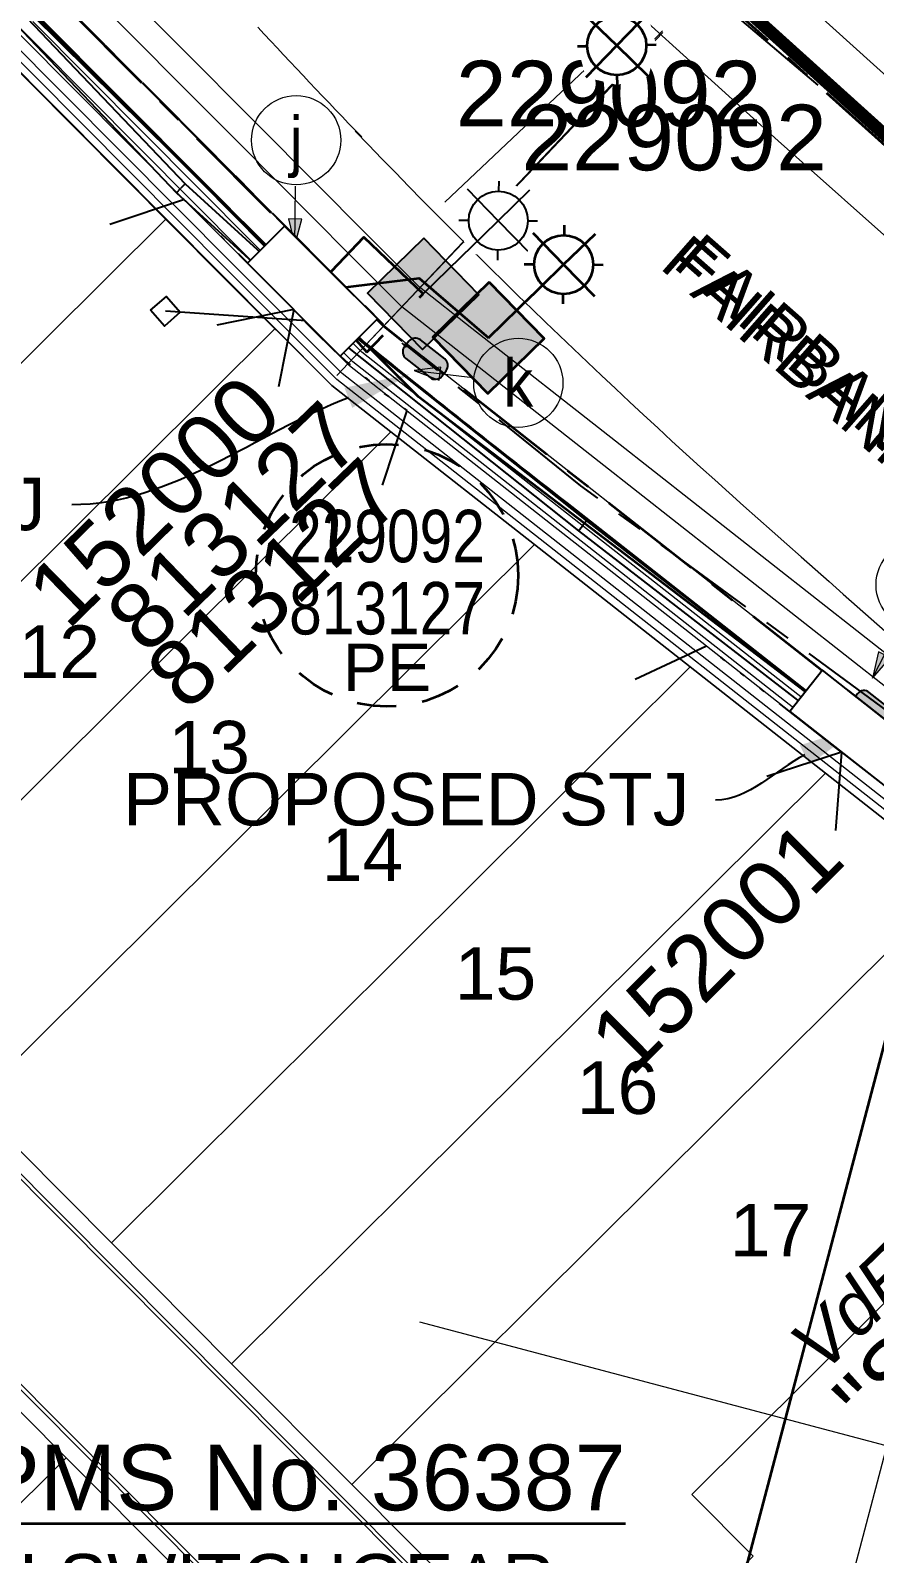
# Model space of a CAD drawing. Header units: metres. Extents: x 293418 to 294566, y 6233478 to 6234177.
# Drawn here: x 293836.8 to 293869, y 6233798.6 to 6233856.7 of the extents above; entities that cross this region are included whole.
import ezdxf
from ezdxf import colors
from ezdxf.entities.mleader import LeaderData, LeaderLine
from ezdxf.enums import TextEntityAlignment as Align
from ezdxf.math import Vec2, Vec3

# ---------------------------------------------------------------- set-up
doc = ezdxf.new("R2010")
doc.units = ezdxf.units.M
for name, pattern in [('Cable Exist UG', [7, 4, -1, 1, -1]), ('Dash', [5, 3, -2]), ('IE Trench LV', [6, 4, -2]), ('PHANTOMX2', [6.6, 3, -0.75, 0.2, -0.75, 0.2, -0.75, 0.2, -0.75])]:
    doc.linetypes.add(name, pattern=pattern)
doc.layers.get('0').update_dxf_attribs({"color": 6})
doc.layers.add('_User Miscellaneous1_Cons Lines', color=6, linetype='Continuous', lineweight=13, transparency=0.7)
doc.layers.add('_User Miscellaneous3_Roads', color=7, linetype='Continuous', lineweight=13, transparency=0.5)
for name, color, linetype, lineweight in [('_User Miscellaneous2_Lot Numbers', 54, 'Continuous', 13), ('_User Miscellaneous5', 121, 'Continuous', 13), ('_User_HV_Exist', 1, 'Continuous', 35), ('_User_LV_Exist', 5, 'Continuous', 35), ('_User_SL_Exist', 4, 'Continuous', 35), ('Cadastre Developer_SP_NEW', 92, 'Continuous', 15), ('Cadastre Land Parcels_SP_EXT', 118, 'Continuous', 15), ('Mains_HV_EXT', 13, 'Continuous', 25), ('Mains_LV_EXT', 163, 'Continuous', 25), ('Mains_SL_EXT', 131, 'Continuous', 25)]:
    doc.layers.add(name, color=color, linetype=linetype, lineweight=lineweight)
for name, color, linetype in [('Duct_SP_EXT', 30, 'Continuous'), ('Equip_HV_EXT', 7, 'Continuous'), ('Equip_SP_HV_NEW', 2, 'Continuous'), ('Equip_SP_LV_NEW', 2, 'Continuous'), ('Equip_SP_SL_EXT', 7, 'Continuous'), ('Equip_SP_SL_MOD', 3, 'Continuous'), ('Mains_LV_New_R6', 2, 'Cable Z'), ('Mains_LV_New_T84', 2, 'Cable x'), ('Notes', 7, 'Continuous'), ('Services_SP_NEW_UG', 2, 'IE Trench LV'), ('SupportsUG_LV_SL_MOD', 3, 'Continuous'), ('Trench_SP_NEW', 2, 'Continuous'), ('UG_Details_SP_MISC', 7, 'Continuous')]:
    doc.layers.add(name, color=color, linetype=linetype)
doc.layers.add('Features_DEL', color=1, linetype='Continuous', plot=False)
doc.layers.add('Features_HIDE', color=1, linetype='Continuous', plot=False)
doc.styles.add('COLUMN_LABEL', font='arial.ttf', dxfattribs={"height": 2})
doc.styles.add('iecARIAL', font='arial.ttf', dxfattribs={"height": 2})
doc.styles.add('ieISOCP', font='arial.ttf', dxfattribs={"height": 1.5})
doc.styles.add('POLE_LABEL', font='arial.ttf', dxfattribs={"height": 2})
doc.styles.add('SL_LABEL', font='arial.ttf', dxfattribs={"height": 2})
doc.styles.get("Standard").update_dxf_attribs({"font": 'arial.ttf'})
doc.linetypes.add('Cable New UG', pattern='A,5.5,-0.01,["X",Standard,S=1.8,R=0,X=0,Y=-0.94],-1.7', length=7.21)
doc.linetypes.add('Cable o', pattern='A,3.5,-0.01,["O",Standard,S=1.25,R=0,X=0,Y=-0.63],-1.36', length=4.87)
doc.linetypes.add('Cable x', pattern='A,4.5,-0.01,["X",Standard,S=1.25,R=0,X=0,Y=-0.65],-1.2', length=5.71)
doc.linetypes.add('Cable Z', pattern='A,5,-0.01,["Z",Standard,S=1.5,R=0,X=0,Y=-0.75],-1.3', length=6.31)

# ---------------------------------------------------------------- blocks, each defined once
blk = doc.blocks.new('*U551')
at = {"width": 0.9}
blk.add_attdef('LNUMBER', text='', height=1, rotation=87.70728, dxfattribs=at).set_placement((1.279, 6.954), align=Align.MIDDLE_LEFT)
at = {"flags": 9}
for tag, p in [('LRATECODE', (-7.4, 0)), ('LOUTREACHVOCAB', (-7.2, 0)), ('LOUTREACH', (-7, 0)), ('LANTNUMBER', (-6.6, 0)), ('LNEW', (-6.4, 0)), ('LMASTVOCAB', (-6.2, 0)), ('LMAST', (-6, 0)), ('LLAMPVOCAB', (-5.8, 0)), ('LLAMP', (-5.6, 0)), ('LEXIST', (-5.4, 0)), ('LCHARGE3PERCENT', (-5.2, 0)), ('LCHARGE3', (-5, 0)), ('LCHARGE2PERCENT', (-4.8, 0)), ('LCHARGE2', (-4.6, 0)), ('LCHARGE1PERCENT', (-4.4, 0)), ('LCHARGE1', (-4.2, 0)), ('LCATEGORY', (-4, 0)), ('LBRACKETVOCAB', (-3.8, 0)), ('LBRACKET', (-3.6, 0)), ('LKINGHEIGHT', (-3.4, 0)), ('CREPLACE', (-3.2, 0)), ('CREMOVE', (-3, 0)), ('CNUMBER', (-2.8, 0)), ('CNEW', (-2.6, 0)), ('CEXIST', (-2.4, 0)), ('USAGE', (-2.2, 0)), ('STATE', (-2, 0)), ('OWNED_BY', (-1.8, 0)), ('ORIENTATION', (-1.6, 0)), ('OPERATING_VOLTAGE', (-1.4, 0)), ('NO_PHASES', (-1.2, 0)), ('LANTERN_TYPE', (-1, 0)), ('LANTERN_PURPOSE', (-0.8, 0)), ('CONTROL_TYPE', (-0.6, 0)), ('CONSTRUCTED_VOLTAGE', (-0.4, 0))]:
    blk.add_attdef(tag, text='', height=0.001, rotation=270, dxfattribs=at).set_placement(p, align=Align.MIDDLE_LEFT)
at = {"style": 'SL_LABEL', "flags": 9}
blk.add_attdef('STREET_CODE', text='', height=0.001, rotation=270, dxfattribs=at).set_placement((0.001, 0), align=Align.MIDDLE_LEFT)
at = {"flags": 1}
blk.add_attdef('Z', (0, 0), '', height=0.001, rotation=270, dxfattribs=at)
at = {"flags": 9}
for tag, p in [('LREMOVE', (0, -7.6)), ('LREPLACE', (0, -7.8)), ('LTYPE', (0, -8)), ('LTYPEVOCAB', (0, -8.2)), ('LEGEND', (0, -8.4)), ('SUBURB', (0, -8.6)), ('STREETNAME', (0, -8.8)), ('LOCATION', (0, -9)), ('NOTES', (0, -9.2)), ('MAINTAINED_BY', (0, -9.863))]:
    blk.add_attdef(tag, text='', height=0.001, dxfattribs=at).set_placement(p, align=Align.MIDDLE_LEFT)
blk.add_attdef('OPERATED_BY', (0, -9.607), '', height=0.001, dxfattribs=at)
at = {"layer": 'Features_HIDE', "width": 0.9}
blk.add_attdef('ASSET_NUM', text='', height=1, rotation=87.70728, dxfattribs=at).set_placement((-0.719, 7.034), align=Align.MIDDLE_LEFT)
blk.add_wipeout([(0.228, 5.683), (1.262, 5.014), (1.846, 3.929), (1.177, 2.895), (0.093, 2.311), (-0.942, 2.979), (-1.526, 4.064), (-0.857, 5.099)])
for p, q in [((0.16, 3.997), (0.228, 5.683)), ((-0.857, 5.099), (-0.603, 4.823)), ((1.262, 5.014), (0.987, 4.76)), ((-1.526, 4.064), (0.16, 3.997)), ((0, 0), (0.16, 3.997)), ((0.16, 3.997), (1.846, 3.929)), ((-0.942, 2.979), (-0.667, 3.234)), ((1.177, 2.895), (0.923, 3.17))]:
    blk.add_line(p, q)
blk.add_circle((0.16, 3.997), 1.125)
blk = doc.blocks.new('*U555')
at = {"width": 0.9}
blk.add_attdef('LNUMBER', text='', height=1, rotation=92.50148, dxfattribs=at).set_placement((0.694, 7.037), align=Align.MIDDLE_LEFT)
at = {"flags": 9}
for tag, p in [('LRATECODE', (-7.4, 0)), ('LOUTREACHVOCAB', (-7.2, 0)), ('LOUTREACH', (-7, 0)), ('LANTNUMBER', (-6.6, 0)), ('LNEW', (-6.4, 0)), ('LMASTVOCAB', (-6.2, 0)), ('LMAST', (-6, 0)), ('LLAMPVOCAB', (-5.8, 0)), ('LLAMP', (-5.6, 0)), ('LEXIST', (-5.4, 0)), ('LCHARGE3PERCENT', (-5.2, 0)), ('LCHARGE3', (-5, 0)), ('LCHARGE2PERCENT', (-4.8, 0)), ('LCHARGE2', (-4.6, 0)), ('LCHARGE1PERCENT', (-4.4, 0)), ('LCHARGE1', (-4.2, 0)), ('LCATEGORY', (-4, 0)), ('LBRACKETVOCAB', (-3.8, 0)), ('LBRACKET', (-3.6, 0)), ('LKINGHEIGHT', (-3.4, 0)), ('CREPLACE', (-3.2, 0)), ('CREMOVE', (-3, 0)), ('CNUMBER', (-2.8, 0)), ('CNEW', (-2.6, 0)), ('CEXIST', (-2.4, 0)), ('USAGE', (-2.2, 0)), ('STATE', (-2, 0)), ('OWNED_BY', (-1.8, 0)), ('ORIENTATION', (-1.6, 0)), ('OPERATING_VOLTAGE', (-1.4, 0)), ('NO_PHASES', (-1.2, 0)), ('LANTERN_TYPE', (-1, 0)), ('LANTERN_PURPOSE', (-0.8, 0)), ('CONTROL_TYPE', (-0.6, 0)), ('CONSTRUCTED_VOLTAGE', (-0.4, 0))]:
    blk.add_attdef(tag, text='', height=0.001, rotation=270, dxfattribs=at).set_placement(p, align=Align.MIDDLE_LEFT)
at = {"style": 'SL_LABEL', "flags": 9}
blk.add_attdef('STREET_CODE', text='', height=0.001, rotation=270, dxfattribs=at).set_placement((0.001, 0), align=Align.MIDDLE_LEFT)
at = {"flags": 1}
blk.add_attdef('Z', (0, 0), '', height=0.001, rotation=270, dxfattribs=at)
at = {"flags": 9}
for tag, p in [('LREMOVE', (0, -7.6)), ('LREPLACE', (0, -7.8)), ('LTYPE', (0, -8)), ('LTYPEVOCAB', (0, -8.2)), ('LEGEND', (0, -8.4)), ('SUBURB', (0, -8.6)), ('STREETNAME', (0, -8.8)), ('LOCATION', (0, -9)), ('NOTES', (0, -9.2)), ('MAINTAINED_BY', (0, -9.863))]:
    blk.add_attdef(tag, text='', height=0.001, dxfattribs=at).set_placement(p, align=Align.MIDDLE_LEFT)
blk.add_attdef('OPERATED_BY', (0, -9.607), '', height=0.001, dxfattribs=at)
at = {"layer": 'Features_HIDE', "width": 0.9}
blk.add_attdef('ASSET_NUM', text='', height=1, rotation=92.50148, dxfattribs=at).set_placement((-1.305, 6.95), align=Align.MIDDLE_LEFT)
blk.add_wipeout([(-0.248, 5.682), (0.839, 5.102), (1.511, 4.07), (0.931, 2.983), (-0.101, 2.31), (-1.188, 2.89), (-1.86, 3.923), (-1.281, 5.01)])
for p, q in [((-0.175, 3.996), (-0.248, 5.682)), ((-1.281, 5.01), (-1.004, 4.756)), ((0.839, 5.102), (0.585, 4.826)), ((-0.175, 3.996), (1.511, 4.07)), ((-1.86, 3.923), (-0.175, 3.996)), ((0, 0), (-0.175, 3.996)), ((-1.188, 2.89), (-0.935, 3.167)), ((0.931, 2.983), (0.655, 3.236))]:
    blk.add_line(p, q)
blk.add_circle((-0.175, 3.996), 1.125)
blk = doc.blocks.new('CCP_EXT')
at = {"flags": 9}
for tag, p in [('OWNED_BY', (0, -1)), ('USAGE', (0, -1.2)), ('STATE', (0, -1.8)), ('LEGEND', (0, -1.4)), ('LIFE_SUPPORT', (0, -1.6)), ('NOTES', (0, -2))]:
    blk.add_attdef(tag, text='', height=0.2, dxfattribs=at).set_placement(p, align=Align.MIDDLE_LEFT)
blk.add_wipeout([(0, 0.566), (0.566, 0), (0, -0.566), (-0.566, 0)])
blk.add_lwpolyline([(-0.566, 0), (0, 0.566), (0.566, 0), (0, -0.566), (-0.566, 0)])
at = {"flags": 1}
blk.add_attdef('Z', (0, 0), '', height=0.2, dxfattribs=at)
at = {"flags": 9}
for tag, p in [('CCP_TYPE', (0, 0)), ('OPERATING_VOLTAGE', (0, -0.6)), ('CONSTRUCTED_VOLTAGE', (0, -0.2)), ('NO_PHASES', (0, -0.4)), ('ORIENTATION', (0, -0.8))]:
    blk.add_attdef(tag, text='', height=0.2, dxfattribs=at).set_placement(p, align=Align.MIDDLE_LEFT)
blk = doc.blocks.new('*U532')
at = {"width": 0.9}
blk.add_attdef('ASSET_NUM', text='', height=2, dxfattribs=at).set_placement((4, 2), align=Align.MIDDLE_LEFT)
for tag, p, flags in [('SUBURB', (-2, 0), 1), ('STREETNAME', (-1.8, 0), 9), ('PARENT', (-1.6, 0), 9), ('NOTES', (-1.4, 0), 9), ('LOCATION', (-1.2, 0), 9), ('LEGEND', (-1, 0), 9), ('USAGE', (-0.8, 0), 9), ('SUPPORT_TYPE', (-0.6, 0), 9), ('STATE', (-0.4, 0), 9), ('OWNED_BY', (-0.2, 0), 9)]:
    blk.add_attdef(tag, p, '', height=0.2, rotation=270, dxfattribs=dict(flags=flags))
blk.add_wipeout([(1.349, -2.331), (-2.584, 0.758), (-1.349, 2.331), (2.584, -0.758)])
blk.add_lwpolyline([(2.584, -0.758), (-0.365, 1.558), (1.601, 0.014), (-1.349, 2.331), (-2.584, 0.758), (1.349, -2.331)], close=True)
blk = doc.blocks.new('HV_STJ_NEW')
blk.add_hatch(color=256).paths.add_polyline_path([(0.586, -0.451), (-0.586, -0.451, -0.414214), (-0.906, -0.131), (-0.906, 0.131, -0.414214), (-0.586, 0.451), (0.586, 0.451, -0.414214), (0.906, 0.131), (0.906, -0.131, -0.414214)])
blk.add_lwpolyline([(-0.906, 0.131), (-0.906, -0.131, 0.414214), (-0.586, -0.451), (0.586, -0.451, 0.414214), (0.906, -0.131), (0.906, 0.131, 0.414214), (0.586, 0.451), (-0.586, 0.451, 0.414214)], format="xyb", close=True)
for tag, flags, p in [('ORIENTATION', 9, (1.5, 0)), ('USAGE', 9, (1.5, -0.2)), ('LEGEND', 9, (1.5, -0.4)), ('NOTES', 9, (1.5, -0.6)), ('OWNED_BY', 9, (1.5, -0.8)), ('OPERATED_BY', 9, (1.5, -1)), ('MAINTAINED_BY', 9, (1.5, -1.2)), ('TYPE', 9, (1.5, -1.4)), ('OPERATING_VOLTAGE', 9, (1.5, -1.6)), ('CONSTRUCTED_VOLTAGE', 9, (1.5, -1.8)), ('Z', 1, (1.5, -2.2)), ('NUMBER_OF_PHASES', 9, (1.5, -2))]:
    blk.add_attdef(tag, text='', height=0.2, dxfattribs=dict(flags=flags)).set_placement(p, align=Align.MIDDLE_LEFT)
blk = doc.blocks.new('HV_STJ_EXT')
h = blk.add_hatch(color=256)
edge = h.paths.add_edge_path()
edge.add_ellipse((-0.586, 0.131), major_axis=(0.226, 0.226), ratio=1, start_angle=44.99996, end_angle=135)
edge.add_line((-0.906, 0.131), (-0.906, -0.131))
edge.add_ellipse((-0.586, -0.131), major_axis=(0.226, 0.226), ratio=1, start_angle=134.99996, end_angle=225)
edge.add_line((-0.586, -0.451), (0.586, -0.451))
edge.add_ellipse((0.586, -0.131), major_axis=(-0.226, 0.226), ratio=1, start_angle=134.99996, end_angle=225)
edge.add_line((0.906, -0.131), (0.906, 0.131))
edge.add_ellipse((0.586, 0.131), major_axis=(-0.226, 0.226), ratio=1, start_angle=224.99996, end_angle=315)
edge.add_line((0.586, 0.451), (-0.586, 0.451))
blk.add_lwpolyline([(-0.906, 0.131), (-0.906, -0.131, 0.414214), (-0.586, -0.451), (0.586, -0.451, 0.414214), (0.906, -0.131), (0.906, 0.131, 0.414214), (0.586, 0.451), (-0.586, 0.451, 0.414214)], format="xyb", close=True)
for tag, flags, p in [('ORIENTATION', 9, (1.5, 0)), ('USAGE', 9, (1.5, -0.2)), ('LEGEND', 9, (1.5, -0.4)), ('NOTES', 9, (1.5, -0.6)), ('Z', 1, (1.5, -0.8))]:
    blk.add_attdef(tag, text='', height=0.2, dxfattribs=dict(flags=flags)).set_placement(p, align=Align.MIDDLE_LEFT)
blk = doc.blocks.new('*U519')
at = {"width": 0.9}
blk.add_attdef('ASSET_NUM', text='', height=2, dxfattribs=at).set_placement((4, 2), align=Align.MIDDLE_LEFT)
for tag, p, flags in [('SUBURB', (-2, 0), 1), ('STREETNAME', (-1.8, 0), 9), ('PARENT', (-1.6, 0), 9), ('NOTES', (-1.4, 0), 9), ('LOCATION', (-1.2, 0), 9), ('LEGEND', (-1, 0), 9), ('USAGE', (-0.8, 0), 9), ('SUPPORT_TYPE', (-0.6, 0), 9), ('STATE', (-0.4, 0), 9), ('OWNED_BY', (-0.2, 0), 9)]:
    blk.add_attdef(tag, p, '', height=0.2, rotation=270, dxfattribs=dict(flags=flags))
blk.add_wipeout([(1.349, -2.331), (-2.584, 0.758), (-1.349, 2.331), (2.584, -0.758)])
blk.add_lwpolyline([(2.584, -0.758), (-0.365, 1.558), (1.601, 0.014), (-1.349, 2.331), (-2.584, 0.758), (1.349, -2.331)], close=True)
blk = doc.blocks.new('COLUMN_EXT')
blk.add_hatch(color=256).paths.add_polyline_path([(1.5, -1.5), (1.5, 1.5), (-1.5, 1.5), (-1.5, -1.5)])
blk.add_lwpolyline([(1.5, 1.5), (-1.5, 1.5), (-1.5, -1.5), (1.5, -1.5)], close=True)
at = {"flags": 1}
blk.add_attdef('Z', (-1.813, 2.351), '', height=0.2, rotation=180, dxfattribs=at)
at = {"flags": 9}
for tag, p in [('SUBURB', (-1.813, 1.8)), ('NOTES', (-1.813, 2)), ('STREETNAME', (-1.813, 1.6)), ('LOCATION', (-1.813, 1.4)), ('LEGEND', (-1.813, 1.2)), ('OWNED_BY', (-1.813, 0.6)), ('USAGE', (-1.813, 1)), ('STATE', (-1.813, 0.8)), ('COLUMN_TYPE', (-1.813, 0.4))]:
    blk.add_attdef(tag, text='', height=0.2, rotation=180, dxfattribs=at).set_placement(p, align=Align.MIDDLE_LEFT)
for tag, style, p in [('STRUCTURE_PLANT_NUMBER', 'POLE_LABEL', (-1.813, -0.031)), ('STREET_CODE', 'COLUMN_LABEL', (-1.813, 0.2))]:
    blk.add_attdef(tag, text='', height=0.2, rotation=180, dxfattribs=dict(at, style=style)).set_placement(p, align=Align.MIDDLE_LEFT)
at = {"style": 'COLUMN_LABEL', "width": 0.9, "flags": 8}
blk.add_attdef('ASSET_NUM', text='', height=2, rotation=270, dxfattribs=at).set_placement((2, -4), align=Align.MIDDLE_LEFT)
blk = doc.blocks.new('*U593')
h = blk.add_hatch(color=256)
h.dxf.hatch_style = 1
h.paths.add_polyline_path([(0.209, -3.003), (-0.291, -2.996), (-0.055, -4)])
blk.add_line((-0.055, -4), (-0.024, -1.75))
at = {"flags": 128}
blk.add_lwpolyline([(0.209, -3.003), (-0.291, -2.996), (-0.055, -4), (0.209, -3.003)], dxfattribs=at)
blk.add_circle((0, 0), 1.7)
at = {"width": 0.9}
blk.add_attdef('CODE', text='', height=1.8, dxfattribs=at).set_placement((0, 0), align=Align.MIDDLE_CENTER)
at = {"flags": 1}
blk.add_attdef('Z', (0, 0), '', height=0.2, dxfattribs=at)
blk = doc.blocks.new('*U635')
h = blk.add_hatch(color=256)
h.dxf.hatch_style = 1
h.paths.add_polyline_path([(-3.009, 0.103), (-2.95, 0.599), (-3.973, 0.468)])
blk.add_line((-3.973, 0.468), (-1.738, 0.205))
at = {"flags": 128}
blk.add_lwpolyline([(-3.009, 0.103), (-2.95, 0.599), (-3.973, 0.468), (-3.009, 0.103)], dxfattribs=at)
blk.add_circle((0, 0), 1.7)
at = {"width": 0.9}
blk.add_attdef('CODE', text='', height=1.8, dxfattribs=at).set_placement((0, 0), align=Align.MIDDLE_CENTER)
at = {"flags": 1}
blk.add_attdef('Z', (0, 0), '', height=0.2, dxfattribs=at)
blk = doc.blocks.new('*U595')
h = blk.add_hatch(color=256)
h.dxf.hatch_style = 1
h.paths.add_polyline_path([(-1.158, -2.779), (-1.602, -2.549), (-1.84, -3.552)])
blk.add_line((-1.84, -3.552), (-0.805, -1.554))
at = {"flags": 128}
blk.add_lwpolyline([(-1.158, -2.779), (-1.602, -2.549), (-1.84, -3.552), (-1.158, -2.779)], dxfattribs=at)
blk.add_circle((0, 0), 1.7)
at = {"width": 0.9}
blk.add_attdef('CODE', text='', height=1.8, dxfattribs=at).set_placement((0, 0), align=Align.MIDDLE_CENTER)
at = {"flags": 1}
blk.add_attdef('Z', (0, 0), '', height=0.2, dxfattribs=at)
blk = doc.blocks.new('*U618')
at = {"width": 0.9}
blk.add_attdef('LNUMBER', text='', height=1, rotation=87.70728, dxfattribs=at).set_placement((1.279, 6.954), align=Align.MIDDLE_LEFT)
at = {"flags": 9}
for tag, p in [('LRATECODE', (-7.4, 0)), ('LOUTREACHVOCAB', (-7.2, 0)), ('LOUTREACH', (-7, 0)), ('LANTNUMBER', (-6.6, 0)), ('LNEW', (-6.4, 0)), ('LMASTVOCAB', (-6.2, 0)), ('LMAST', (-6, 0)), ('LLAMPVOCAB', (-5.8, 0)), ('LLAMP', (-5.6, 0)), ('LEXIST', (-5.4, 0)), ('LCHARGE3PERCENT', (-5.2, 0)), ('LCHARGE3', (-5, 0)), ('LCHARGE2PERCENT', (-4.8, 0)), ('LCHARGE2', (-4.6, 0)), ('LCHARGE1PERCENT', (-4.4, 0)), ('LCHARGE1', (-4.2, 0)), ('LCATEGORY', (-4, 0)), ('LBRACKETVOCAB', (-3.8, 0)), ('LBRACKET', (-3.6, 0)), ('LKINGHEIGHT', (-3.4, 0)), ('CREPLACE', (-3.2, 0)), ('CREMOVE', (-3, 0)), ('CNUMBER', (-2.8, 0)), ('CNEW', (-2.6, 0)), ('CEXIST', (-2.4, 0)), ('USAGE', (-2.2, 0)), ('STATE', (-2, 0)), ('OWNED_BY', (-1.8, 0)), ('ORIENTATION', (-1.6, 0)), ('OPERATING_VOLTAGE', (-1.4, 0)), ('NO_PHASES', (-1.2, 0)), ('LANTERN_TYPE', (-1, 0)), ('LANTERN_PURPOSE', (-0.8, 0)), ('CONTROL_TYPE', (-0.6, 0)), ('CONSTRUCTED_VOLTAGE', (-0.4, 0))]:
    blk.add_attdef(tag, text='', height=0.001, rotation=270, dxfattribs=at).set_placement(p, align=Align.MIDDLE_LEFT)
at = {"style": 'SL_LABEL', "flags": 9}
blk.add_attdef('STREET_CODE', text='', height=0.001, rotation=270, dxfattribs=at).set_placement((0.001, 0), align=Align.MIDDLE_LEFT)
at = {"flags": 1}
blk.add_attdef('Z', (0, 0), '', height=0.001, rotation=270, dxfattribs=at)
at = {"flags": 9}
for tag, p in [('LREMOVE', (0, -7.6)), ('LREPLACE', (0, -7.8)), ('LTYPE', (0, -8)), ('LTYPEVOCAB', (0, -8.2)), ('LEGEND', (0, -8.4)), ('SUBURB', (0, -8.6)), ('STREETNAME', (0, -8.8)), ('LOCATION', (0, -9)), ('NOTES', (0, -9.2)), ('MAINTAINED_BY', (0, -9.863))]:
    blk.add_attdef(tag, text='', height=0.001, dxfattribs=at).set_placement(p, align=Align.MIDDLE_LEFT)
blk.add_attdef('OPERATED_BY', (0, -9.607), '', height=0.001, dxfattribs=at)
at = {"layer": 'Features_HIDE', "width": 0.9}
blk.add_attdef('ASSET_NUM', text='', height=1, rotation=87.70728, dxfattribs=at).set_placement((-0.719, 7.034), align=Align.MIDDLE_LEFT)
blk.add_wipeout([(0.228, 5.683), (1.262, 5.014), (1.846, 3.929), (1.177, 2.895), (0.093, 2.311), (-0.942, 2.979), (-1.526, 4.064), (-0.857, 5.099)])
for p, q in [((0.16, 3.997), (0.228, 5.683)), ((-0.857, 5.099), (-0.603, 4.823)), ((1.262, 5.014), (0.987, 4.76)), ((-1.526, 4.064), (0.16, 3.997)), ((0, 0), (0.16, 3.997)), ((0.16, 3.997), (1.846, 3.929)), ((-0.942, 2.979), (-0.667, 3.234)), ((1.177, 2.895), (0.923, 3.17))]:
    blk.add_line(p, q)
blk.add_circle((0.16, 3.997), 1.125)
blk = doc.blocks.new('*U352')
at = {"linetype": 'Dash', "ltscale": 0.5}
blk.add_circle((0, 0), 5, dxfattribs=at)
at = {"insert": (0, -2.6), "char_height": 1.8, "attachment_point": 2}
blk.add_mtext('PE', dxfattribs=at)
at = {"width": 0.8}
blk.add_attdef('SNUMBER', text='', height=1.8, dxfattribs=at).set_placement((0, 0.5), align=Align.CENTER)
at = {"flags": 1}
blk.add_attdef('Z', (0, 0), '', height=0.2, dxfattribs=at)
at = {"width": 0.8}
blk.add_attdef('CNUMBER', text='', height=1.8, dxfattribs=at).set_placement((0, -0.25), align=Align.TOP_CENTER)

msp = doc.modelspace()

# ---------------------------------------------------------------- linework, layer by layer
at = {"layer": '_User Miscellaneous1_Cons Lines', "flags": 128}
msp.add_lwpolyline([(293910.193, 6233798.197, -0.026616), (293883.543, 6233815.678), (293879.766, 6233818.5), (293875.968, 6233821.434), (293872.29, 6233824.322), (293867.139, 6233828.367), (293861.988, 6233832.412), (293856.045, 6233837.079), (293850.577, 6233841.372), (293848.334, 6233843.133), (293846.17, 6233845.31, 0), (293842.01, 6233849.493), (293835.734, 6233855.804), (293818.328, 6233873.306, 0.17303)], format="xyb", dxfattribs=at)
at = {"layer": '_User Miscellaneous1_Cons Lines', "linetype": 'Continuous'}
for points in [[(293901.654, 6233804.78), (293900.365, 6233805.599), (293899.08, 6233806.424), (293897.798, 6233807.256), (293896.521, 6233808.094), (293895.249, 6233808.939), (293893.981, 6233809.791), (293892.717, 6233810.648), (293891.458, 6233811.513), (293890.203, 6233812.383), (293888.953, 6233813.26), (293887.707, 6233814.145), (293886.466, 6233815.035), (293885.228, 6233815.931), (293883.996, 6233816.834), (293882.769, 6233817.743), (293881.546, 6233818.659), (293880.328, 6233819.58), (293879.115, 6233820.508), (293877.906, 6233821.441), (293876.701, 6233822.383), (293849.122, 6233844.039), (293844.975, 6233848.178), (293819.157, 6233874.166)], [(293876.146, 6233821.674), (293848.524, 6233843.364), (293844.338, 6233847.542), (293818.523, 6233873.527)], [(293876.331, 6233821.911), (293848.723, 6233843.589), (293844.55, 6233847.754), (293818.734, 6233873.74)]]:
    msp.add_lwpolyline(points, dxfattribs=at)
at = {"layer": '_User Miscellaneous1_Cons Lines', "flags": 128}
for points in [[(293881.613, 6233864.404), (293854.027, 6233759.876)], [(293885.48, 6233863.383), (293857.895, 6233758.855)], [(293861.964, 6233858.966), (293852.628, 6233850.123)], [(293848.518, 6233843.519), (293860.93, 6233856.646)], [(293849.624, 6233844.689), (293860.943, 6233856.583)], [(293890.737, 6233797.085), (293851.686, 6233807.439)]]:
    msp.add_lwpolyline(points, dxfattribs=at)
at = {"layer": '_User Miscellaneous3_Roads'}
for p, q in [((293856.89, 6233860.114, 105.457), (293865.338, 6233852.461, 105.694)), ((293865.338, 6233852.461, 105.694), (293873.698, 6233845.002, 105.944))]:
    msp.add_line(p, q, dxfattribs=at)
at = {"layer": '_User Miscellaneous3_Roads', "flags": 128}
for points in [[(293859.412, 6233753.465), (293859.661, 6233753.215, 0.57953), (293860.666, 6233753.485), (293865.476, 6233771.709, 0.2662), (293863.929, 6233777.47), (293814.445, 6233827.227, 0.414214), (293805.96, 6233827.251), (293784.846, 6233806.252)], [(293859.518, 6233753.571), (293859.767, 6233753.321, 0.57953), (293860.521, 6233753.523), (293865.331, 6233771.747, 0.2662), (293863.822, 6233777.365), (293814.339, 6233827.122, 0.414214), (293806.066, 6233827.144), (293788.517, 6233809.692)]]:
    msp.add_lwpolyline(points, format="xyb", dxfattribs=at)
at = {"layer": '_User Miscellaneous3_Roads'}
for centre, radius, start, end in [((294060.629, 6234056.593), 293.598, 222.88597, 224.00981), ((294039.503, 6234035.232), 263.589, 223.7879, 228.89648), ((294030.789, 6234019.316), 245.898, 227.98829, 233.29945)]:
    msp.add_arc(centre, radius, start, end, dxfattribs=at)
at = {"layer": '_User_HV_Exist', "linetype": 'Cable New UG'}
msp.add_lwpolyline([(293868.992, 6233830.726), (293872.084, 6233828.298), (293856.546, 6233769.421), (293871.763, 6233765.388)], dxfattribs=at)
at = {"layer": '_User_LV_Exist', "linetype": 'Cable New UG', "flags": 128}
msp.add_lwpolyline([(293823.972, 6233870.48), (293845.781, 6233848.462)], dxfattribs=at)
msp.add_lwpolyline([(293866.399, 6233831.491), (293857.28, 6233838.652, -0.00547), (293849.344, 6233844.954)], format="xyb", dxfattribs=at)
at = {"layer": '_User_SL_Exist', "linetype": 'Cable Exist UG', "flags": 128}
msp.add_lwpolyline([(293861.964, 6233858.966), (293875.747, 6233846.612), (293890.458, 6233834.499)], dxfattribs=at)
at = {"layer": 'Cadastre Developer_SP_NEW', "flags": 128}
for points in [[(293850.577, 6233841.372), (293856.045, 6233837.079), (293834.637, 6233815.788), (293829.772, 6233820.681), (293850.577, 6233841.372)], [(293856.045, 6233837.079), (293861.988, 6233832.412), (293839.926, 6233810.47), (293834.637, 6233815.788), (293856.045, 6233837.079)], [(293861.988, 6233832.412), (293867.139, 6233828.367), (293844.509, 6233805.861), (293839.926, 6233810.47), (293861.988, 6233832.412)], [(293867.139, 6233828.367), (293872.29, 6233824.322), (293849.093, 6233801.253), (293844.509, 6233805.861), (293867.139, 6233828.367)], [(293838.207, 6233802.274), (293833.341, 6233807.165), (293812.069, 6233786.01), (293816.935, 6233781.118), (293838.207, 6233802.274)], [(293842.367, 6233798.089), (293838.207, 6233802.274), (293816.935, 6233781.118), (293821.095, 6233776.934), (293842.367, 6233798.089)]]:
    msp.add_lwpolyline(points, dxfattribs=at)
msp.add_lwpolyline([(293872.29, 6233824.322), (293875.968, 6233821.434, 0.003977), (293879.766, 6233818.5), (293862.046, 6233800.877), (293864.387, 6233798.523), (293858.062, 6233792.233), (293849.093, 6233801.253), (293872.29, 6233824.322)], format="xyb", dxfattribs=at)
at = {"layer": 'Cadastre Land Parcels_SP_EXT', "linetype": 'Continuous'}
for points in [[(293875.961, 6233821.438), (293848.324, 6233843.139), (293844.125, 6233847.33), (293818.312, 6233873.314)], [(293860.19, 6233863.288), (293874.517, 6233850.36)]]:
    msp.add_lwpolyline(points, dxfattribs=at)
at = {"layer": 'Duct_SP_EXT'}
for p, q in [((293825.996, 6233868.393), (293842.744, 6233850.826)), ((293825.655, 6233868.055), (293842.408, 6233850.483)), ((293842.744, 6233850.826), (293842.576, 6233850.655)), ((293842.408, 6233850.483), (293842.576, 6233850.655)), ((293848.337, 6233845.072), (293848.499, 6233845.25)), ((293848.356, 6233845.06), (293848.506, 6233845.248)), ((293848.356, 6233845.06), (293857.732, 6233837.603)), ((293848.661, 6233845.427), (293848.499, 6233845.25)), ((293848.655, 6233845.436), (293848.506, 6233845.248)), ((293848.655, 6233845.436), (293858.028, 6233837.981)), ((293858.028, 6233837.981), (293857.88, 6233837.792)), ((293858.028, 6233837.981), (293873.132, 6233826.286)), ((293857.732, 6233837.603), (293857.88, 6233837.792)), ((293857.732, 6233837.603), (293872.835, 6233825.908))]:
    msp.add_line(p, q, dxfattribs=at)
at = {"layer": 'Mains_HV_EXT', "linetype": 'Cable Exist UG'}
msp.add_lwpolyline([(293911.789, 6233800.848), (293896.182, 6233810.559), (293875.385, 6233826.407), (293857.82, 6233839.316), (293851.098, 6233844.726)], dxfattribs=at)
at = {"layer": 'Mains_LV_New_R6', "color": 2, "linetype": 'Cable New UG', "lineweight": 35, "flags": 128}
msp.add_lwpolyline([(293847.588, 6233846.733), (293849.553, 6233848.783), (293851.805, 6233846.624)], dxfattribs=at)
at = {"layer": 'Mains_SL_EXT', "linetype": 'Cable Exist UG'}
msp.add_lwpolyline([(293890.458, 6233834.499), (293888.478, 6233836.131), (293888.478, 6233836.131), (293877.07, 6233845.426), (293866.857, 6233854.583), (293863.393, 6233857.516), (293861.964, 6233858.966)], dxfattribs=at)
at = {"layer": 'Services_SP_NEW_UG', "linetype": 'PHANTOMX2', "flags": 128}
for points in [[(293846.881, 6233846.026), (293843.346, 6233845.316)], [(293846.881, 6233846.026), (293846.176, 6233842.49)], [(293867.753, 6233829.167), (293864.327, 6233828.043)], [(293867.753, 6233829.167), (293867.473, 6233825.573)]]:
    msp.add_lwpolyline(points, dxfattribs=at)
at = {"layer": 'Services_SP_NEW_UG', "linetype": 'PHANTOMX2'}
msp.add_lwpolyline([(293846.881, 6233846.026, 0.04731), (293851.188, 6233842.179), (293850.092, 6233838.886)], format="xyb", dxfattribs=at)
for points in [[(293867.753, 6233829.167), (293862.601, 6233833.208), (293859.463, 6233831.726)], [(293867.753, 6233829.167), (293872.905, 6233825.127), (293872.209, 6233821.727)]]:
    msp.add_lwpolyline(points, dxfattribs=at)
at = {"layer": 'UG_Details_SP_MISC', "const_width": 0.48, "flags": 128}
msp.add_lwpolyline([(293847.678, 6233878.252), (293860.183, 6233865.679), (293857.719, 6233863.228), (293873.378, 6233849.098, 0.133509), (294004.388, 6233782.803), (294029.413, 6233777.345)], format="xyb", dxfattribs=at)
msp.add_lwpolyline([(293847.678, 6233878.252), (293860.183, 6233865.679), (293857.719, 6233863.228), (293873.378, 6233849.098, 0.133509), (294004.388, 6233782.803), (294029.413, 6233777.345)], format="xyb", dxfattribs=at)

# ---------------------------------------------------------------- block references
at = {"layer": '_User Miscellaneous5'}
for name, p, values in [('*U635', (293855.433, 6233843.235), {'CODE': 'k'}), ('*U595', (293870.766, 6233835.539), {'CODE': 'l'})]:
    msp.add_blockref(name, p, dxfattribs=at).add_auto_attribs(values)
at = {"layer": '_User_SL_Exist', "ltscale": 10}
ref = msp.add_blockref('*U352', (293850.43, 6233835.899), dxfattribs=at)
ref.add_attrib('SNUMBER', '229092', dxfattribs={"layer": '0', "ltscale": 10, "height": 2, "width": 0.8}).set_placement((293850.43, 6233836.399), align=Align.CENTER)
ref.add_attrib('CNUMBER', '813127', dxfattribs={"layer": 'Notes', "ltscale": 10, "height": 2, "width": 0.8}).set_placement((293850.43, 6233835.649), align=Align.TOP_CENTER)
at = {"layer": 'Equip_HV_EXT', "rotation": 141.7605026247185}
msp.add_blockref('HV_STJ_EXT', (293851.889, 6233844.156), dxfattribs=at)
at = {"layer": 'Equip_SP_HV_NEW', "linetype": 'Cable Exist UG', "rotation": 321.8591257161453}
msp.add_blockref('HV_STJ_NEW', (293868.992, 6233830.726), dxfattribs=at)

# ---------------------------------------------------------------- texts
msp.add_text('FAIRBANK DR', height=1.8, rotation=318.66809).set_placement((293861.275, 6233847.69))
at = {"layer": '_User Miscellaneous2_Lot Numbers', "char_height": 2, "attachment_point": 5}
for s, insert in [('12', (293837.942, 6233832.993)), ('13', (293843.655, 6233829.341)), ('14', (293849.497, 6233825.249)), ('15', (293854.562, 6233820.718)), ('16', (293859.215, 6233816.363)), ('17', (293865.045, 6233810.949))]:
    msp.add_mtext_dynamic_manual_height_columns(s, width=4.13663, gutter_width=12.5, heights=[0], dxfattribs=dict(at, insert=insert))
at = {"layer": '_User_HV_Exist'}
msp.add_text('FAIRBANK DR', height=1.8, rotation=318.66809, dxfattribs=at).set_placement((293860.777, 6233847.635))
at = {"layer": '_User_HV_Exist', "insert": (293836.816, 6233798.008), "char_height": 2.5, "attachment_point": 5}
msp.add_mtext_dynamic_manual_height_columns('{\\LPROPOSED PMS No. 36387\\P\\H0.8x;\\lSIEMENS 8DJH SWITCHGEAR\\PCONFIGURATION "RTR"}', width=51.02044, gutter_width=12.5, heights=[0], dxfattribs=at)
at = {"layer": '_User_LV_Exist', "linetype": 'Cable Exist UG', "insert": (293865.634, 6233806.863), "char_height": 2, "attachment_point": 1, "rotation": 44.14034}
msp.add_mtext_dynamic_manual_height_columns('{\\fArial|b0|i1|c0|p34;VdE4: 7.5V}', width=14.83757, gutter_width=12.5, heights=[0], dxfattribs=at)
at = {"layer": 'Equip_SP_LV_NEW', "lineweight": 35, "insert": (293867.242, 6233804.776), "char_height": 2.5, "attachment_point": 1, "rotation": 44.84212, "style": 'ieISOCP'}
msp.add_mtext_dynamic_manual_height_columns('"S"', width=1.71968, gutter_width=7.5, heights=[0], dxfattribs=at)

# ---------------------------------------------------------------- leaders
at = {"layer": '_User_HV_Exist'}
ml = msp.add_multileader_mtext('Standard', dxfattribs=at)
ml.set_content('EXISTING STJ', color=256)
ml.set_leader_properties()
ml.build(insert=Vec2(0, 0))
ml.multileader.update_dxf_attribs({"leader_type": 2, "has_text_frame": 1, "text_left_attachment_type": 2, "text_right_attachment_type": 2, "dogleg_length": 0.01, "arrow_head_size": 2.5})
ctx = ml.context
ctx.base_point, ctx.char_height, ctx.arrow_head_size, ctx.landing_gap_size, ctx.plane_origin = Vec3(293818.071, 6233838.588), 2, 2.5, 1, Vec3(293851.117, 6233840.416)
ctx.left_attachment, ctx.right_attachment, ctx.text_align_type = 2, 2, 2
notes = []
notes.append((ctx, [(0, (1, 1, 0), (293838.427, 6233838.588), (-1, 0), 0.01, [(0, [(293851.29, 6233843.569)], 0, [])])]))
ctx.mtext.insert, ctx.mtext.alignment, ctx.mtext.flow_direction = Vec3(293837.417, 6233839.622), 3, 5
ml = msp.add_multileader_mtext('Standard', dxfattribs=at)
ml.set_content('PROPOSED STJ', color=256)
ml.set_leader_properties()
ml.build(insert=Vec2(0, 0))
ml.multileader.update_dxf_attribs({"leader_type": 2, "has_text_frame": 1, "text_left_attachment_type": 2, "text_right_attachment_type": 2, "dogleg_length": 0.01, "arrow_head_size": 2.5})
ctx = ml.context
ctx.base_point, ctx.char_height, ctx.arrow_head_size, ctx.landing_gap_size, ctx.plane_origin = Vec3(293839.806, 6233827.337), 2, 2.5, 1, Vec3(293868.402, 6233827.036)
ctx.left_attachment, ctx.right_attachment, ctx.text_align_type = 2, 2, 2
notes.append((ctx, [(0, (1, 1, 0), (293862.963, 6233827.337), (-1, 0), 0.01, [(0, [(293868.576, 6233830.189)], 0, [])])]))
ctx.mtext.insert, ctx.mtext.alignment, ctx.mtext.flow_direction = Vec3(293861.953, 6233828.372), 3, 5
for ctx, leaders in notes:
    for number, flags, end, landing, length, lines in leaders:
        leader = LeaderData()
        leader.index, (leader.has_last_leader_line, leader.has_dogleg_vector, leader.attachment_direction) = number, flags
        leader.last_leader_point, leader.dogleg_vector, leader.dogleg_length = Vec3(end), Vec3(landing), length
        for number, points, colour, breaks in lines:
            line = LeaderLine()
            line.index, line.vertices, line.color, line.breaks = number, Vec3.list(points), colors.encode_raw_color(colour), breaks
            leader.lines.append(line)
        ctx.leaders.append(leader)

# ---------------------------------------------------------------- next in the draw order: block references
at = {"layer": 'Features_DEL', "rotation": 356.2762921117691}
msp.add_blockref('CCP_EXT', (293841.986, 6233845.968), dxfattribs=at)

# ---------------------------------------------------------------- next in the draw order: linework, layer by layer
at = {"layer": '_User Miscellaneous1_Cons Lines', "flags": 128}
for points in [[(293911.035, 6233798.864, -0.026941), (293884.139, 6233816.481), (293880.371, 6233819.297), (293876.582, 6233822.223), (293872.908, 6233825.109), (293867.757, 6233829.153), (293862.606, 6233833.198), (293856.663, 6233837.865), (293851.195, 6233842.159), (293849, 6233843.882), (293846.879, 6233846.015), (293842.719, 6233850.198), (293836.443, 6233856.509), (293819.037, 6233874.011, 0.17303)], [(293914.4, 6233801.541, -0.028258), (293886.52, 6233819.695), (293882.791, 6233822.482), (293879.04, 6233825.379), (293875.378, 6233828.254), (293870.227, 6233832.299), (293865.076, 6233836.344), (293859.133, 6233841.011), (293853.665, 6233845.305), (293851.663, 6233846.877), (293849.715, 6233848.835), (293845.555, 6233853.019), (293839.279, 6233859.33)], [(293913.559, 6233800.87, -0.027926), (293885.925, 6233818.892), (293882.186, 6233821.686), (293878.425, 6233824.59), (293874.761, 6233827.468), (293869.61, 6233831.513), (293864.459, 6233835.558), (293858.516, 6233840.224), (293853.048, 6233844.518), (293850.997, 6233846.128), (293849.006, 6233848.13), (293844.846, 6233852.314), (293838.57, 6233858.624)], [(293912.718, 6233800.201, -0.027596), (293885.329, 6233818.088), (293881.581, 6233820.889), (293877.811, 6233823.801), (293874.143, 6233826.682), (293868.992, 6233830.726), (293863.841, 6233834.771), (293857.898, 6233839.438), (293852.43, 6233843.732), (293850.332, 6233845.379), (293848.297, 6233847.425), (293844.137, 6233851.609), (293837.861, 6233857.919)], [(293911.877, 6233799.532, -0.027268), (293884.734, 6233817.285), (293880.976, 6233820.093), (293877.197, 6233823.012), (293873.525, 6233825.895), (293868.374, 6233829.94), (293863.224, 6233833.985), (293857.28, 6233838.652), (293851.813, 6233842.945), (293849.666, 6233844.631), (293847.588, 6233846.72), (293843.428, 6233850.904), (293837.152, 6233857.214)], [(293911.624, 6233799.332, -0.027169), (293884.555, 6233817.044), (293880.795, 6233819.854), (293877.012, 6233822.775), (293873.34, 6233825.659), (293868.189, 6233829.704), (293863.038, 6233833.749), (293857.095, 6233838.416), (293851.627, 6233842.709), (293849.466, 6233844.406), (293847.375, 6233846.508), (293843.215, 6233850.692), (293836.939, 6233857.003)]]:
    msp.add_lwpolyline(points, format="xyb", dxfattribs=at)
at = {"layer": '_User Miscellaneous3_Roads', "flags": 128}
for points in [[(293833.897, 6233855.034), (293818.369, 6233839.591, 0.414213), (293818.345, 6233831.106), (293861.827, 6233787.384, 0.579529), (293870.206, 6233789.634), (293873.337, 6233801.497)], [(293834.003, 6233854.928), (293818.474, 6233839.485, 0.414213), (293818.451, 6233831.212), (293861.933, 6233787.49, 0.579529), (293870.061, 6233789.672), (293873.192, 6233801.535)]]:
    msp.add_lwpolyline(points, format="xyb", dxfattribs=at)
at = {"layer": '_User_HV_Exist', "linetype": 'Cable Exist UG', "flags": 128}
msp.add_lwpolyline([(293719.382, 6233855.494), (293739.684, 6233835.158), (293751.365, 6233847.419), (293753.665, 6233847.494), (293789.555, 6233883.157, 0.262661), (293794.304, 6233898.021), (293814.216, 6233878.743, -0.148716), (293820.455, 6233875.421), (293850.3, 6233845.404), (293868.992, 6233830.726)], format="xyb", dxfattribs=at)
at = {"layer": 'Cadastre Developer_SP_NEW', "flags": 128}
for points in [[(293835.734, 6233855.804), (293842.01, 6233849.493), (293821.451, 6233829.047), (293817.29, 6233833.231), (293817.302, 6233837.473), (293827.342, 6233847.458), (293835.734, 6233855.804)], [(293842.01, 6233849.493), (293846.17, 6233845.31), (293825.611, 6233824.864), (293821.451, 6233829.047), (293842.01, 6233849.493)], [(293846.17, 6233845.31), (293848.334, 6233843.133), (293850.577, 6233841.372), (293829.772, 6233820.681), (293825.611, 6233824.864), (293846.17, 6233845.31)]]:
    msp.add_lwpolyline(points, dxfattribs=at)
at = {"layer": 'Duct_SP_EXT'}
for p, q in [((293842.744, 6233850.826), (293848.661, 6233845.427)), ((293842.408, 6233850.483), (293848.337, 6233845.072))]:
    msp.add_line(p, q, dxfattribs=at)
at = {"layer": 'Features_DEL'}
msp.add_lwpolyline([(293848.822, 6233845.502), (293841.986, 6233845.968)], dxfattribs=at)
at = {"layer": 'Mains_HV_EXT', "linetype": 'Cable Exist UG'}
msp.add_lwpolyline([(293674.292, 6233892.382), (293680.197, 6233898.242), (293705.697, 6233872.082), (293705.536, 6233869.271), (293729.509, 6233845.416), (293729.509, 6233845.416), (293739.684, 6233835.158), (293751.365, 6233847.419), (293753.665, 6233847.494), (293789.555, 6233883.157), (293790.639, 6233884.658), (293790.639, 6233884.658, 0.208377), (293794.663, 6233895.501), (293794.663, 6233895.501), (293794.304, 6233898.021), (293814.237, 6233878.722), (293814.237, 6233878.722, -0.172781), (293821.34, 6233874.505), (293821.34, 6233874.505), (293851.165, 6233844.595)], format="xyb", dxfattribs=at)
at = {"layer": 'Mains_LV_EXT', "linetype": 'Cable Exist UG'}
msp.add_lwpolyline([(293822.406, 6233872.161), (293824.409, 6233870.01), (293824.409, 6233870.01), (293845.248, 6233849.021), (293848.496, 6233845.609)], dxfattribs=at)
at = {"layer": 'Mains_LV_New_T84', "color": 2, "linetype": 'Cable New UG', "lineweight": 35, "flags": 128}
msp.add_lwpolyline([(293886.016, 6233810.011), (293889.371, 6233813.945), (293884.734, 6233817.285), (293868.374, 6233829.94), (293851.627, 6233842.709), (293847.588, 6233846.733), (293822.012, 6233872.012)], dxfattribs=at)
at = {"layer": 'Services_SP_NEW_UG', "linetype": 'PHANTOMX2'}
msp.add_lwpolyline([(293846.881, 6233846.026), (293842.711, 6233850.219), (293839.42, 6233849.12)], dxfattribs=at)

# ---------------------------------------------------------------- next in the draw order: block references
at = {"layer": 'Equip_SP_LV_NEW'}
ref = msp.add_blockref('*U532', (293868.37, 6233829.954), dxfattribs=at)
ref.add_attrib('ASSET_NUM', '152001', dxfattribs={"layer": '0', "height": 2.5, "rotation": 44.84211}).set_placement((293858.832, 6233817.619), align=Align.MIDDLE_LEFT)
at = {"layer": 'Equip_SP_SL_MOD'}
ref = msp.add_blockref('*U551', (293851.805, 6233846.624), dxfattribs=dict(at, rotation=316.5690115706147))
ref.add_attrib('ASSET_NUM', '229092', dxfattribs={"layer": 'Features_HIDE', "height": 2.5, "style": 'iecARIAL'}).set_placement((293864.705, 6233854.26), align=Align.MIDDLE_RIGHT)

# ---------------------------------------------------------------- next in the draw order: linework, layer by layer
at = {"layer": '_User_SL_Exist', "color": 2, "linetype": 'Cable o', "lineweight": 35, "flags": 128}
msp.add_lwpolyline([(293847.588, 6233846.733), (293851.659, 6233847.224), (293854.298, 6233844.95)], dxfattribs=at)
at = {"layer": 'Trench_SP_NEW', "linetype": 'IE Trench LV', "lineweight": 35, "flags": 128}
msp.add_lwpolyline([(293847.588, 6233846.733), (293849.665, 6233844.412), (293851.805, 6233846.624)], dxfattribs=at)

# ---------------------------------------------------------------- next in the draw order: block references
at = {"layer": 'Equip_SP_SL_EXT'}
ref = msp.add_blockref('*U555', (293861.964, 6233858.966), dxfattribs=dict(at, rotation=133.48345558188))
ref.add_attrib('ASSET_NUM', '237915', dxfattribs={"layer": 'Features_HIDE', "height": 2.5, "style": 'iecARIAL'}).set_placement((293845.72, 6233858.665), align=Align.MIDDLE_LEFT)
at = {"layer": 'SupportsUG_LV_SL_MOD'}
ref = msp.add_blockref('COLUMN_EXT', (293851.805, 6233846.624), dxfattribs=dict(at, rotation=44.2762920714943))
ref.add_attrib('ASSET_NUM', '813127', dxfattribs={"layer": '0', "height": 2.5, "rotation": 44.01219, "style": 'COLUMN_LABEL'}).set_placement((293847.911, 6233842.707), align=Align.TOP_RIGHT)

# ---------------------------------------------------------------- next in the draw order: block references
at = {"layer": '_User Miscellaneous5'}
msp.add_blockref('*U593', (293846.97, 6233852.482), dxfattribs=at).add_auto_attribs({'CODE': 'j'})
at = {"layer": '_User_SL_Exist'}
ref = msp.add_blockref('*U618', (293854.298, 6233844.95), dxfattribs=dict(at, rotation=316.5690115706147))
ref.add_attrib('ASSET_NUM', '229092', dxfattribs={"layer": 'Features_HIDE', "height": 2.5, "style": 'iecARIAL'}).set_placement((293867.198, 6233852.586), align=Align.MIDDLE_RIGHT)

# ---------------------------------------------------------------- next in the draw order: block references
at = {"layer": '_User_LV_Exist'}
ref = msp.add_blockref('*U555', (293861.964, 6233858.966), dxfattribs=dict(at, rotation=133.48345558188))
ref.add_attrib('ASSET_NUM', '237915', dxfattribs={"layer": 'Features_HIDE', "height": 2.5, "style": 'iecARIAL'}).set_placement((293845.72, 6233858.665), align=Align.MIDDLE_LEFT)
at = {"layer": '_User_SL_Exist'}
ref = msp.add_blockref('COLUMN_EXT', (293854.298, 6233844.95), dxfattribs=dict(at, rotation=44.2762920714943))
ref.add_attrib('ASSET_NUM', '813127', dxfattribs={"layer": 'Features_HIDE', "height": 2.5, "rotation": 44.01219, "style": 'COLUMN_LABEL'}).set_placement((293849.442, 6233840.545), align=Align.TOP_RIGHT)

# ---------------------------------------------------------------- next in the draw order: block references
at = {"layer": 'Equip_SP_LV_NEW'}
ref = msp.add_blockref('*U519', (293847.588, 6233846.733), dxfattribs=dict(at, rotation=353.1768654990988))
ref.add_attrib('ASSET_NUM', '152000', dxfattribs={"layer": '0', "height": 2.5, "rotation": 44.47791}).set_placement((293837.387, 6233834.666), align=Align.MIDDLE_LEFT)

doc.saveas('drawing.dxf')
